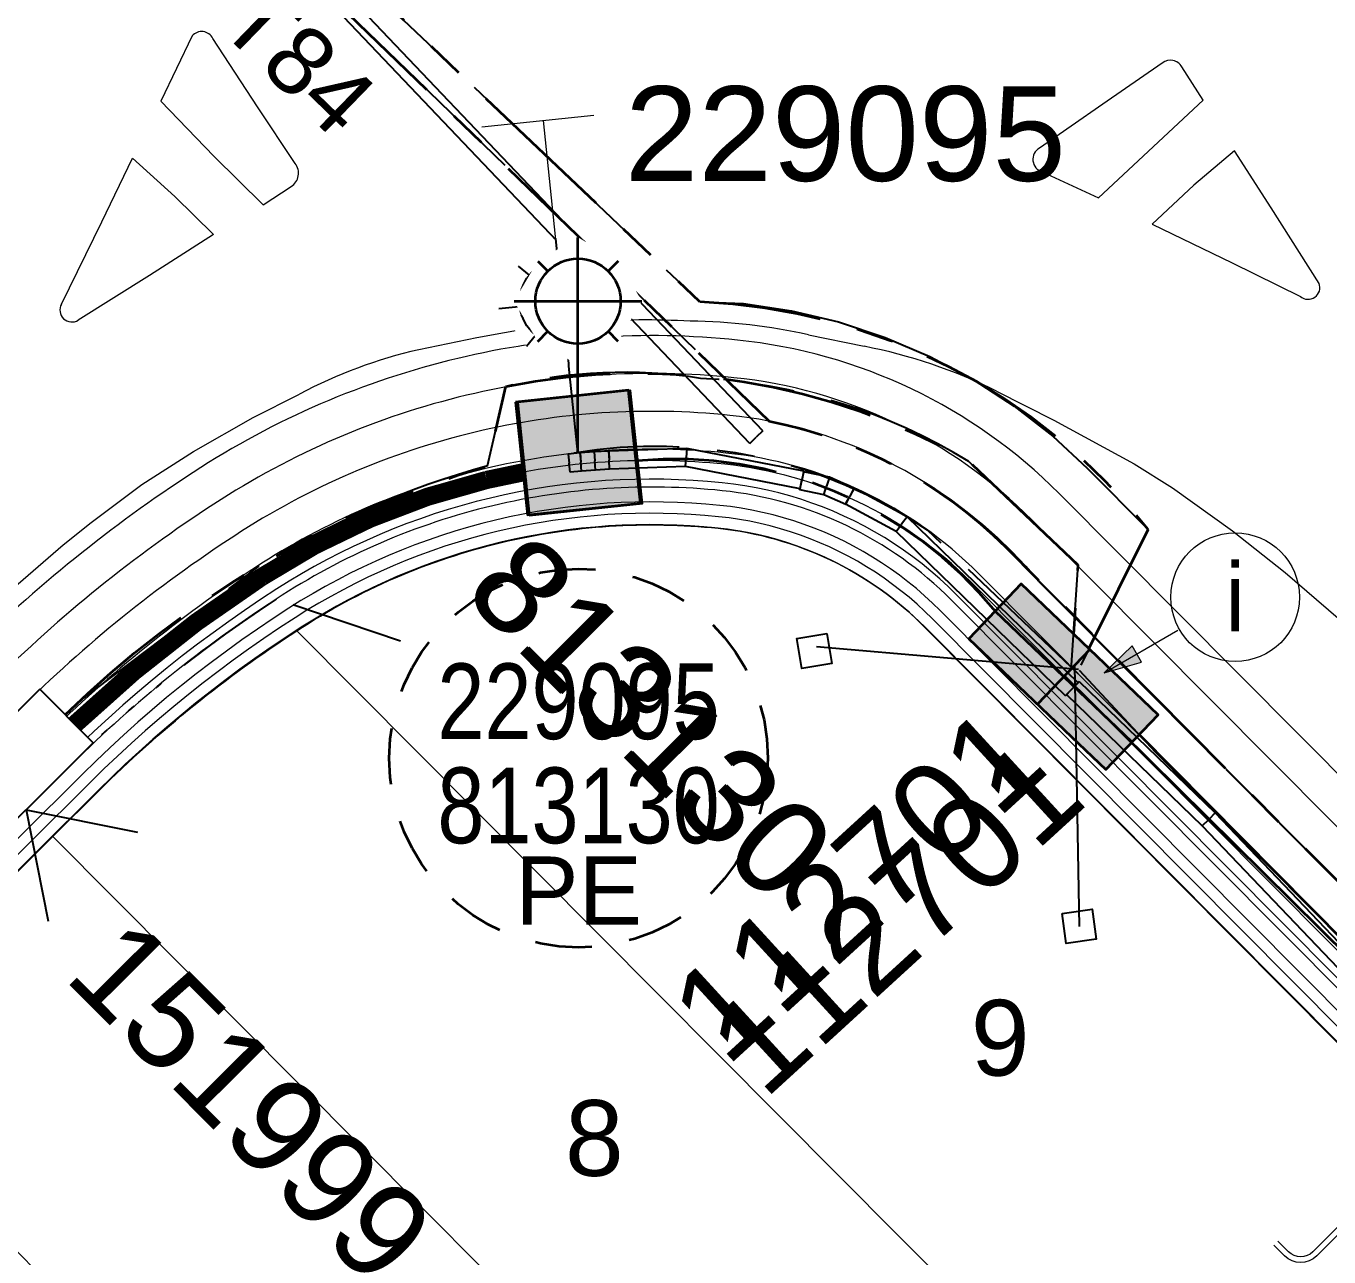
# Model space of a CAD drawing. Header units: metres. Extents: x 293418 to 294566, y 6233478 to 6234177.
# Drawn here: x 293794.59 to 293829, y 6233856.67 to 6233889.18 of the extents above; entities that cross this region are included whole.
import ezdxf
from ezdxf.enums import TextEntityAlignment as Align

# ---------------------------------------------------------------- set-up
doc = ezdxf.new("R2010")
doc.units = ezdxf.units.M
for name, pattern in [('Cable Exist UG', [7, 4, -1, 1, -1]), ('Dash', [5, 3, -2]), ('IE Trench LV', [6, 4, -2]), ('PHANTOMX2', [6.6, 3, -0.75, 0.2, -0.75, 0.2, -0.75, 0.2, -0.75])]:
    doc.linetypes.add(name, pattern=pattern)
doc.layers.get('0').update_dxf_attribs({"color": 6})
doc.layers.add('_User Miscellaneous1_Cons Lines', color=6, linetype='Continuous', lineweight=13, transparency=0.7)
doc.layers.add('_User Miscellaneous3_Roads', color=7, linetype='Continuous', lineweight=13, transparency=0.5)
for name, color, linetype, lineweight in [('_User Miscellaneous2_Lot Numbers', 54, 'Continuous', 13), ('_User Miscellaneous5', 121, 'Continuous', 13), ('_User_HV_Exist', 1, 'Continuous', 35), ('_User_LV_Exist', 5, 'Continuous', 35), ('_User_SL_Exist', 4, 'Continuous', 35), ('Cadastre Developer_SP_NEW', 92, 'Continuous', 15), ('Cadastre Land Parcels_SP_EXT', 118, 'Continuous', 15), ('Mains_HV_EXT', 13, 'Continuous', 25), ('Mains_LV_EXT', 163, 'Continuous', 25), ('Mains_LV_SL_EXT', 135, 'Continuous', 25)]:
    doc.layers.add(name, color=color, linetype=linetype, lineweight=lineweight)
for name, color, linetype in [('Duct_SP_EXT', 30, 'Continuous'), ('Equip_SP_LV_NEW', 2, 'Continuous'), ('Equip_SP_SL_EXT', 7, 'Continuous'), ('Mains_LV_New_T84', 2, 'Cable x'), ('Notes', 7, 'Continuous'), ('Services_SP_NEW_UG', 2, 'IE Trench LV'), ('SupportsUG_SP_LV_EXT', 7, 'Continuous'), ('SupportsUG_SP_LV_SL_EXT', 7, 'Continuous'), ('UG_Details_SP_MISC', 7, 'Continuous')]:
    doc.layers.add(name, color=color, linetype=linetype)
doc.layers.add('Features_HIDE', color=1, linetype='Continuous', plot=False)
doc.styles.add('COLUMN_LABEL', font='arial.ttf', dxfattribs={"height": 2})
doc.styles.add('iecARIAL', font='arial.ttf', dxfattribs={"height": 2})
doc.styles.add('POLE_LABEL', font='arial.ttf', dxfattribs={"height": 2})
doc.styles.add('SL_LABEL', font='arial.ttf', dxfattribs={"height": 2})
doc.styles.get("Standard").update_dxf_attribs({"font": 'arial.ttf'})
doc.linetypes.add('Cable New UG', pattern='A,5.5,-0.01,["X",Standard,S=1.8,R=0,X=0,Y=-0.94],-1.7', length=7.21)
doc.linetypes.add('Cable x', pattern='A,4.5,-0.01,["X",Standard,S=1.25,R=0,X=0,Y=-0.65],-1.2', length=5.71)

# ---------------------------------------------------------------- blocks, each defined once
blk = doc.blocks.new('*U552')
at = {"width": 0.9}
blk.add_attdef('LNUMBER', text='', height=1, rotation=89.8587, dxfattribs=at).set_placement((1.017, 6.998), align=Align.MIDDLE_LEFT)
at = {"flags": 9}
for tag, p in [('LRATECODE', (-7.4, 0)), ('LOUTREACHVOCAB', (-7.2, 0)), ('LOUTREACH', (-7, 0)), ('LANTNUMBER', (-6.6, 0)), ('LNEW', (-6.4, 0)), ('LMASTVOCAB', (-6.2, 0)), ('LMAST', (-6, 0)), ('LLAMPVOCAB', (-5.8, 0)), ('LLAMP', (-5.6, 0)), ('LEXIST', (-5.4, 0)), ('LCHARGE3PERCENT', (-5.2, 0)), ('LCHARGE3', (-5, 0)), ('LCHARGE2PERCENT', (-4.8, 0)), ('LCHARGE2', (-4.6, 0)), ('LCHARGE1PERCENT', (-4.4, 0)), ('LCHARGE1', (-4.2, 0)), ('LCATEGORY', (-4, 0)), ('LBRACKETVOCAB', (-3.8, 0)), ('LBRACKET', (-3.6, 0)), ('LKINGHEIGHT', (-3.4, 0)), ('CREPLACE', (-3.2, 0)), ('CREMOVE', (-3, 0)), ('CNUMBER', (-2.8, 0)), ('CNEW', (-2.6, 0)), ('CEXIST', (-2.4, 0)), ('USAGE', (-2.2, 0)), ('STATE', (-2, 0)), ('OWNED_BY', (-1.8, 0)), ('ORIENTATION', (-1.6, 0)), ('OPERATING_VOLTAGE', (-1.4, 0)), ('NO_PHASES', (-1.2, 0)), ('LANTERN_TYPE', (-1, 0)), ('LANTERN_PURPOSE', (-0.8, 0)), ('CONTROL_TYPE', (-0.6, 0)), ('CONSTRUCTED_VOLTAGE', (-0.4, 0))]:
    blk.add_attdef(tag, text='', height=0.001, rotation=270, dxfattribs=at).set_placement(p, align=Align.MIDDLE_LEFT)
at = {"style": 'SL_LABEL', "flags": 9}
blk.add_attdef('STREET_CODE', text='', height=0.001, rotation=270, dxfattribs=at).set_placement((0.001, 0), align=Align.MIDDLE_LEFT)
at = {"flags": 1}
blk.add_attdef('Z', (0, 0), '', height=0.001, rotation=270, dxfattribs=at)
at = {"flags": 9}
for tag, p in [('LREMOVE', (0, -7.6)), ('LREPLACE', (0, -7.8)), ('LTYPE', (0, -8)), ('LTYPEVOCAB', (0, -8.2)), ('LEGEND', (0, -8.4)), ('SUBURB', (0, -8.6)), ('STREETNAME', (0, -8.8)), ('LOCATION', (0, -9)), ('NOTES', (0, -9.2)), ('MAINTAINED_BY', (0, -9.863))]:
    blk.add_attdef(tag, text='', height=0.001, dxfattribs=at).set_placement(p, align=Align.MIDDLE_LEFT)
blk.add_attdef('OPERATED_BY', (0, -9.607), '', height=0.001, dxfattribs=at)
at = {"layer": 'Features_HIDE', "width": 0.9}
blk.add_attdef('ASSET_NUM', text='', height=1, rotation=89.8587, dxfattribs=at).set_placement((-0.983, 7.002), align=Align.MIDDLE_LEFT)
blk.add_wipeout([(0.014, 5.687), (1.073, 5.058), (1.697, 3.996), (1.068, 2.937), (0.006, 2.312), (-1.053, 2.942), (-1.678, 4.004), (-1.048, 5.063)])
for p, q in [((0.01, 4), (0.014, 5.687)), ((-1.048, 5.063), (-0.784, 4.797)), ((1.073, 5.058), (0.807, 4.794)), ((-1.678, 4.004), (0.01, 4)), ((0, 0), (0.01, 4)), ((0.01, 4), (1.697, 3.996)), ((-1.053, 2.942), (-0.788, 3.206)), ((1.068, 2.937), (0.803, 3.203))]:
    blk.add_line(p, q)
blk.add_circle((0.01, 4), 1.125)
blk = doc.blocks.new('CCP_EXT')
at = {"flags": 9}
for tag, p in [('OWNED_BY', (0, -1)), ('USAGE', (0, -1.2)), ('LEGEND', (0, -1.4)), ('STATE', (0, -1.8)), ('LIFE_SUPPORT', (0, -1.6)), ('NOTES', (0, -2))]:
    blk.add_attdef(tag, text='', height=0.2, dxfattribs=at).set_placement(p, align=Align.MIDDLE_LEFT)
blk.add_wipeout([(0, 0.566), (0.566, 0), (0, -0.566), (-0.566, 0)])
blk.add_lwpolyline([(-0.566, 0), (0, 0.566), (0.566, 0), (0, -0.566), (-0.566, 0)])
at = {"flags": 1}
blk.add_attdef('Z', (0, 0), '', height=0.2, dxfattribs=at)
at = {"flags": 9}
for tag, p in [('CCP_TYPE', (0, 0)), ('CONSTRUCTED_VOLTAGE', (0, -0.2)), ('NO_PHASES', (0, -0.4)), ('OPERATING_VOLTAGE', (0, -0.6)), ('ORIENTATION', (0, -0.8))]:
    blk.add_attdef(tag, text='', height=0.2, dxfattribs=at).set_placement(p, align=Align.MIDDLE_LEFT)
blk = doc.blocks.new('PILLAR_EXT')
blk.add_hatch(color=256).paths.add_polyline_path([(-2.5, 1), (-2.5, -1), (2.5, -1), (2.5, 1)])
for p, q in [((0, 1), (0, -1)), ((-2.5, 0), (2.5, 0))]:
    blk.add_line(p, q)
at = {"ltscale": 10}
blk.add_line((2.5, 0), (-2.5, 0), dxfattribs=at)
blk.add_lwpolyline([(-2.5, -1), (-1.25, -1), (1.25, -1), (2.5, -1), (2.5, 1), (-2.5, 1)], close=True)
at = {"width": 0.9, "flags": 8}
blk.add_attdef('ASSET_NUM', text='', height=2, rotation=90, dxfattribs=at).set_placement((-2, 4), align=Align.MIDDLE_LEFT)
for tag, p, flags in [('OWNED_BY', (0, -0.2), 9), ('STATE', (0, -0.4), 9), ('SUPPORT_TYPE', (0, -0.6), 9), ('USAGE', (0, -0.8), 9), ('LEGEND', (0, -1), 9), ('LOCATION', (0, -1.2), 9), ('NOTES', (0, -1.4), 9), ('STREETNAME', (0, -1.8), 9), ('PARENT', (0, -1.6), 9), ('SUBURB', (0, -2), 1)]:
    blk.add_attdef(tag, p, '', height=0.2, dxfattribs=dict(flags=flags))
blk = doc.blocks.new('*U534')
at = {"width": 0.9}
blk.add_attdef('ASSET_NUM', text='', height=2, dxfattribs=at).set_placement((4, 2), align=Align.MIDDLE_LEFT)
for tag, p, flags in [('SUBURB', (-2, 0), 1), ('STREETNAME', (-1.8, 0), 9), ('PARENT', (-1.6, 0), 9), ('NOTES', (-1.4, 0), 9), ('LOCATION', (-1.2, 0), 9), ('LEGEND', (-1, 0), 9), ('USAGE', (-0.8, 0), 9), ('SUPPORT_TYPE', (-0.6, 0), 9), ('STATE', (-0.4, 0), 9), ('OWNED_BY', (-0.2, 0), 9)]:
    blk.add_attdef(tag, p, '', height=0.2, rotation=270, dxfattribs=dict(flags=flags))
blk.add_wipeout([(2.335, 1.34), (-0.767, -2.581), (-2.335, -1.34), (0.767, 2.581)])
blk.add_lwpolyline([(0.767, 2.581), (-1.56, -0.36), (-0.009, 1.601), (-2.335, -1.34), (-0.767, -2.581), (2.335, 1.34)], close=True)
blk = doc.blocks.new('COLUMN_EXT')
blk.add_hatch(color=256).paths.add_polyline_path([(1.5, -1.5), (1.5, 1.5), (-1.5, 1.5), (-1.5, -1.5)])
blk.add_lwpolyline([(1.5, 1.5), (-1.5, 1.5), (-1.5, -1.5), (1.5, -1.5)], close=True)
at = {"flags": 9}
for tag, p in [('NOTES', (-1.813, 2)), ('SUBURB', (-1.813, 1.8)), ('STREETNAME', (-1.813, 1.6)), ('LOCATION', (-1.813, 1.4)), ('LEGEND', (-1.813, 1.2)), ('USAGE', (-1.813, 1)), ('OWNED_BY', (-1.813, 0.6)), ('STATE', (-1.813, 0.8)), ('COLUMN_TYPE', (-1.813, 0.4))]:
    blk.add_attdef(tag, text='', height=0.2, rotation=180, dxfattribs=at).set_placement(p, align=Align.MIDDLE_LEFT)
at = {"flags": 1}
blk.add_attdef('Z', (-1.813, 2.351), '', height=0.2, rotation=180, dxfattribs=at)
at = {"flags": 9}
for tag, style, p in [('STREET_CODE', 'COLUMN_LABEL', (-1.813, 0.2)), ('STRUCTURE_PLANT_NUMBER', 'POLE_LABEL', (-1.813, -0.031))]:
    blk.add_attdef(tag, text='', height=0.2, rotation=180, dxfattribs=dict(at, style=style)).set_placement(p, align=Align.MIDDLE_LEFT)
at = {"style": 'COLUMN_LABEL', "width": 0.9, "flags": 8}
blk.add_attdef('ASSET_NUM', text='', height=2, rotation=270, dxfattribs=at).set_placement((2, -4), align=Align.MIDDLE_LEFT)
blk = doc.blocks.new('*U592')
h = blk.add_hatch(color=256)
h.dxf.hatch_style = 1
h.paths.add_polyline_path([(-2.473, -1.717), (-2.723, -1.284), (-3.464, -2)])
blk.add_line((-3.464, -2), (-1.515, -0.875))
at = {"flags": 128}
blk.add_lwpolyline([(-2.473, -1.717), (-2.723, -1.284), (-3.464, -2), (-2.473, -1.717)], dxfattribs=at)
blk.add_circle((0, 0), 1.7)
at = {"width": 0.9}
blk.add_attdef('CODE', text='', height=1.8, dxfattribs=at).set_placement((0, 0), align=Align.MIDDLE_CENTER)
at = {"flags": 1}
blk.add_attdef('Z', (0, 0), '', height=0.2, dxfattribs=at)
blk = doc.blocks.new('*U352')
at = {"linetype": 'Dash', "ltscale": 0.5}
blk.add_circle((0, 0), 5, dxfattribs=at)
at = {"insert": (0, -2.6), "char_height": 1.8, "attachment_point": 2}
blk.add_mtext('PE', dxfattribs=at)
at = {"width": 0.8}
blk.add_attdef('SNUMBER', text='', height=1.8, dxfattribs=at).set_placement((0, 0.5), align=Align.CENTER)
at = {"flags": 1}
blk.add_attdef('Z', (0, 0), '', height=0.2, dxfattribs=at)
at = {"width": 0.8}
blk.add_attdef('CNUMBER', text='', height=1.8, dxfattribs=at).set_placement((0, -0.25), align=Align.TOP_CENTER)
blk = doc.blocks.new('*U626')
at = {"width": 0.9}
blk.add_attdef('LNUMBER', text='', height=1, rotation=83.9143, dxfattribs=at).set_placement((1.736, 6.855), align=Align.MIDDLE_LEFT)
at = {"flags": 9}
for tag, p in [('LRATECODE', (-7.4, 0)), ('LOUTREACHVOCAB', (-7.2, 0)), ('LOUTREACH', (-7, 0)), ('LANTNUMBER', (-6.6, 0)), ('LNEW', (-6.4, 0)), ('LMASTVOCAB', (-6.2, 0)), ('LMAST', (-6, 0)), ('LLAMPVOCAB', (-5.8, 0)), ('LLAMP', (-5.6, 0)), ('LEXIST', (-5.4, 0)), ('LCHARGE3PERCENT', (-5.2, 0)), ('LCHARGE3', (-5, 0)), ('LCHARGE2PERCENT', (-4.8, 0)), ('LCHARGE2', (-4.6, 0)), ('LCHARGE1PERCENT', (-4.4, 0)), ('LCHARGE1', (-4.2, 0)), ('LCATEGORY', (-4, 0)), ('LBRACKETVOCAB', (-3.8, 0)), ('LBRACKET', (-3.6, 0)), ('LKINGHEIGHT', (-3.4, 0)), ('CREPLACE', (-3.2, 0)), ('CREMOVE', (-3, 0)), ('CNUMBER', (-2.8, 0)), ('CNEW', (-2.6, 0)), ('CEXIST', (-2.4, 0)), ('USAGE', (-2.2, 0)), ('STATE', (-2, 0)), ('OWNED_BY', (-1.8, 0)), ('ORIENTATION', (-1.6, 0)), ('OPERATING_VOLTAGE', (-1.4, 0)), ('NO_PHASES', (-1.2, 0)), ('LANTERN_TYPE', (-1, 0)), ('LANTERN_PURPOSE', (-0.8, 0)), ('CONTROL_TYPE', (-0.6, 0)), ('CONSTRUCTED_VOLTAGE', (-0.4, 0))]:
    blk.add_attdef(tag, text='', height=0.001, rotation=270, dxfattribs=at).set_placement(p, align=Align.MIDDLE_LEFT)
at = {"style": 'SL_LABEL', "flags": 9}
blk.add_attdef('STREET_CODE', text='', height=0.001, rotation=270, dxfattribs=at).set_placement((0.001, 0), align=Align.MIDDLE_LEFT)
at = {"flags": 1}
blk.add_attdef('Z', (0, 0), '', height=0.001, rotation=270, dxfattribs=at)
at = {"flags": 9}
for tag, p in [('LREMOVE', (0, -7.6)), ('LREPLACE', (0, -7.8)), ('LTYPE', (0, -8)), ('LTYPEVOCAB', (0, -8.2)), ('LEGEND', (0, -8.4)), ('SUBURB', (0, -8.6)), ('STREETNAME', (0, -8.8)), ('LOCATION', (0, -9)), ('NOTES', (0, -9.2)), ('MAINTAINED_BY', (0, -9.863))]:
    blk.add_attdef(tag, text='', height=0.001, dxfattribs=at).set_placement(p, align=Align.MIDDLE_LEFT)
blk.add_attdef('OPERATED_BY', (0, -9.607), '', height=0.001, dxfattribs=at)
at = {"layer": 'Features_HIDE', "width": 0.9}
blk.add_attdef('ASSET_NUM', text='', height=1, rotation=83.9143, dxfattribs=at).set_placement((-0.252, 7.067), align=Align.MIDDLE_LEFT)
blk.add_wipeout([(0.603, 5.655), (1.591, 4.92), (2.102, 3.799), (1.366, 2.81), (0.245, 2.299), (-0.743, 3.035), (-1.254, 4.156), (-0.518, 5.145)])
for p, q in [((0.424, 3.977), (0.603, 5.655)), ((-0.518, 5.145), (-0.283, 4.853)), ((1.591, 4.92), (1.299, 4.684)), ((-1.254, 4.156), (0.424, 3.977)), ((0, 0), (0.424, 3.977)), ((0.424, 3.977), (2.102, 3.799)), ((-0.743, 3.035), (-0.451, 3.271)), ((1.366, 2.81), (1.131, 3.102))]:
    blk.add_line(p, q)
blk.add_circle((0.424, 3.977), 1.125)

msp = doc.modelspace()

# ---------------------------------------------------------------- linework, layer by layer
at = {"layer": '_User Miscellaneous1_Cons Lines', "flags": 128}
for points in [[(293846.17, 6233845.31, 0), (293842.01, 6233849.493)], [(293835.734, 6233855.804), (293818.328, 6233873.306, 0.17303), (293812.87, 6233875.912, 0.08441), (293807.152, 6233875.536, 0.08678), (293801.74, 6233873.202, 0.05174), (293796.521, 6233868.988), (293795.295, 6233867.77), (293789.339, 6233861.847)]]:
    msp.add_lwpolyline(points, format="xyb", dxfattribs=at)
for points in [[(293806.628, 6233886.517), (293809.582, 6233886.824)], [(293809.168, 6233877.911), (293808.255, 6233886.686)]]:
    msp.add_lwpolyline(points, dxfattribs=at)
at = {"layer": '_User Miscellaneous1_Cons Lines', "linetype": 'Continuous'}
for points in [[(293844.975, 6233848.178), (293819.157, 6233874.166), (293818.946, 6233874.372), (293818.722, 6233874.579), (293818.491, 6233874.778), (293818.256, 6233874.971), (293818.014, 6233875.155), (293817.769, 6233875.332), (293817.516, 6233875.503), (293817.259, 6233875.665), (293816.997, 6233875.821), (293816.731, 6233875.968), (293816.461, 6233876.107), (293816.188, 6233876.237), (293815.908, 6233876.361), (293815.626, 6233876.475), (293815.343, 6233876.58), (293815.054, 6233876.678), (293814.763, 6233876.767), (293814.47, 6233876.847), (293814.174, 6233876.918), (293813.876, 6233876.981), (293813.578, 6233877.034), (293813.278, 6233877.079), (293812.976, 6233877.114), (293812.592, 6233877.149), (293812.208, 6233877.177), (293811.822, 6233877.196), (293811.438, 6233877.207), (293811.052, 6233877.211), (293810.668, 6233877.205), (293810.283, 6233877.193), (293809.898, 6233877.171), (293809.514, 6233877.142), (293809.13, 6233877.105), (293808.747, 6233877.059), (293808.366, 6233877.005), (293807.987, 6233876.944), (293807.608, 6233876.875), (293807.229, 6233876.797), (293806.854, 6233876.711), (293806.481, 6233876.618), (293806.109, 6233876.517), (293805.739, 6233876.408), (293805.372, 6233876.291), (293805.008, 6233876.166), (293804.647, 6233876.035), (293804.287, 6233875.895), (293803.931, 6233875.748), (293803.579, 6233875.593), (293803.229, 6233875.432), (293802.883, 6233875.262), (293802.54, 6233875.085), (293802.202, 6233874.902), (293801.868, 6233874.711), (293801.537, 6233874.513), (293801.212, 6233874.309), (293800.783, 6233874.029), (293800.362, 6233873.744), (293799.944, 6233873.454), (293799.529, 6233873.155), (293799.12, 6233872.85), (293798.716, 6233872.54), (293798.316, 6233872.224), (293797.922, 6233871.902), (293797.531, 6233871.574), (293797.145, 6233871.239), (293796.765, 6233870.899), (293796.391, 6233870.554), (293796.021, 6233870.202), (293795.661, 6233869.849), (293765.884, 6233840.235)], [(293844.55, 6233847.754), (293818.734, 6233873.74), (293818.533, 6233873.937), (293818.322, 6233874.131), (293818.105, 6233874.319), (293817.884, 6233874.5), (293817.656, 6233874.673), (293817.425, 6233874.84), (293817.187, 6233875.001), (293816.946, 6233875.154), (293816.699, 6233875.3), (293816.449, 6233875.438), (293816.194, 6233875.569), (293815.937, 6233875.692), (293815.675, 6233875.808), (293815.409, 6233875.915), (293815.142, 6233876.015), (293814.87, 6233876.107), (293814.596, 6233876.19), (293814.321, 6233876.266), (293814.042, 6233876.333), (293813.762, 6233876.392), (293813.481, 6233876.441), (293813.198, 6233876.484), (293812.914, 6233876.517), (293812.543, 6233876.551), (293812.171, 6233876.578), (293811.799, 6233876.597), (293811.427, 6233876.607), (293811.054, 6233876.611), (293810.682, 6233876.605), (293810.309, 6233876.593), (293809.937, 6233876.573), (293809.566, 6233876.544), (293809.195, 6233876.508), (293808.825, 6233876.464), (293808.456, 6233876.412), (293808.088, 6233876.352), (293807.722, 6233876.286), (293807.357, 6233876.211), (293806.993, 6233876.127), (293806.632, 6233876.037), (293806.272, 6233875.94), (293805.915, 6233875.834), (293805.56, 6233875.721), (293805.208, 6233875.601), (293804.858, 6233875.474), (293804.51, 6233875.338), (293804.166, 6233875.196), (293803.825, 6233875.046), (293803.487, 6233874.89), (293803.152, 6233874.726), (293802.821, 6233874.555), (293802.494, 6233874.377), (293802.171, 6233874.193), (293801.85, 6233874.002), (293801.535, 6233873.804), (293801.116, 6233873.529), (293800.701, 6233873.249), (293800.291, 6233872.964), (293799.883, 6233872.671), (293799.481, 6233872.371), (293799.084, 6233872.067), (293798.692, 6233871.757), (293798.304, 6233871.44), (293797.921, 6233871.118), (293797.542, 6233870.789), (293797.169, 6233870.455), (293796.801, 6233870.116), (293796.438, 6233869.77), (293796.082, 6233869.422), (293766.484, 6233839.985)], [(293844.338, 6233847.542), (293818.523, 6233873.527), (293818.326, 6233873.719), (293818.123, 6233873.907), (293817.912, 6233874.089), (293817.698, 6233874.264), (293817.478, 6233874.432), (293817.253, 6233874.594), (293817.023, 6233874.75), (293816.789, 6233874.898), (293816.55, 6233875.04), (293816.308, 6233875.173), (293816.061, 6233875.3), (293815.811, 6233875.419), (293815.558, 6233875.532), (293815.3, 6233875.635), (293815.041, 6233875.732), (293814.779, 6233875.821), (293814.513, 6233875.902), (293814.246, 6233875.975), (293813.976, 6233876.04), (293813.705, 6233876.097), (293813.432, 6233876.145), (293813.158, 6233876.187), (293812.883, 6233876.219), (293812.518, 6233876.252), (293812.153, 6233876.279), (293811.787, 6233876.297), (293811.421, 6233876.307), (293811.055, 6233876.311), (293810.689, 6233876.306), (293810.323, 6233876.294), (293809.957, 6233876.273), (293809.592, 6233876.245), (293809.227, 6233876.21), (293808.863, 6233876.166), (293808.501, 6233876.115), (293808.139, 6233876.057), (293807.779, 6233875.991), (293807.42, 6233875.917), (293807.063, 6233875.836), (293806.708, 6233875.747), (293806.354, 6233875.651), (293806.003, 6233875.547), (293805.654, 6233875.437), (293805.308, 6233875.318), (293804.964, 6233875.193), (293804.622, 6233875.06), (293804.284, 6233874.92), (293803.949, 6233874.773), (293803.616, 6233874.619), (293803.287, 6233874.458), (293802.962, 6233874.29), (293802.64, 6233874.115), (293802.322, 6233873.934), (293802.007, 6233873.746), (293801.697, 6233873.551), (293801.282, 6233873.28), (293800.871, 6233873.002), (293800.464, 6233872.719), (293800.06, 6233872.429), (293799.662, 6233872.132), (293799.269, 6233871.83), (293798.88, 6233871.523), (293798.496, 6233871.209), (293798.115, 6233870.89), (293797.74, 6233870.564), (293797.371, 6233870.233), (293797.006, 6233869.897), (293796.647, 6233869.555), (293796.293, 6233869.208), (293766.783, 6233839.86)]]:
    msp.add_lwpolyline(points, dxfattribs=at)
at = {"layer": '_User Miscellaneous3_Roads'}
for p, q in [((293798.977, 6233888.918, 104.339), (293798.148, 6233887.199, 104.315)), ((293798.977, 6233888.918, 104.339), (293798.148, 6233887.199, 104.315)), ((293800.703, 6233887.049, 104.371), (293799.527, 6233888.852, 104.354)), ((293800.703, 6233887.049, 104.371), (293799.527, 6233888.852, 104.354)), ((293824.599, 6233888.203, 104.501), (293823.031, 6233887.117, 104.478)), ((293824.599, 6233888.203, 104.501), (293823.031, 6233887.117, 104.478)), ((293825.677, 6233887.224, 104.542), (293825.12, 6233888.101, 104.525)), ((293825.677, 6233887.224, 104.542), (293825.12, 6233888.101, 104.525)), ((293798.148, 6233887.199, 104.315), (293799.554, 6233885.744, 104.31)), ((293798.148, 6233887.199, 104.315), (293799.554, 6233885.744, 104.31)), ((293823.031, 6233887.117, 104.478), (293821.354, 6233885.955, 104.461)), ((293823.031, 6233887.117, 104.478), (293821.354, 6233885.955, 104.461)), ((293822.916, 6233884.64, 104.491), (293825.677, 6233887.224, 104.542)), ((293822.916, 6233884.64, 104.491), (293825.677, 6233887.224, 104.542)), ((293801.698, 6233885.548, 104.346), (293800.703, 6233887.049, 104.371)), ((293801.698, 6233885.548, 104.346), (293800.703, 6233887.049, 104.371)), ((293799.554, 6233885.744, 104.31), (293800.85, 6233884.454, 104.317)), ((293799.554, 6233885.744, 104.31), (293800.85, 6233884.454, 104.317)), ((293826.507, 6233885.886, 104.563), (293825.434, 6233884.979, 104.525)), ((293826.507, 6233885.886, 104.563), (293825.434, 6233884.979, 104.525)), ((293827.48, 6233884.38, 104.564), (293826.507, 6233885.886, 104.563)), ((293827.48, 6233884.38, 104.564), (293826.507, 6233885.886, 104.563)), ((293796.59, 6233884.007, 104.261), (293797.401, 6233885.691, 104.295)), ((293796.59, 6233884.007, 104.261), (293797.401, 6233885.691, 104.295)), ((293797.401, 6233885.691, 104.295), (293798.521, 6233884.676, 104.283)), ((293797.401, 6233885.691, 104.295), (293798.521, 6233884.676, 104.283)), ((293821.429, 6233885.329, 104.466), (293822.916, 6233884.64, 104.491)), ((293821.429, 6233885.329, 104.466), (293822.916, 6233884.64, 104.491)), ((293800.85, 6233884.454, 104.317), (293801.591, 6233884.941, 104.342)), ((293800.85, 6233884.454, 104.317), (293801.591, 6233884.941, 104.342)), ((293825.434, 6233884.979, 104.525), (293824.337, 6233883.944, 104.512)), ((293825.434, 6233884.979, 104.525), (293824.337, 6233883.944, 104.512)), ((293798.521, 6233884.676, 104.283), (293799.539, 6233883.669, 104.27)), ((293798.521, 6233884.676, 104.283), (293799.539, 6233883.669, 104.27)), ((293828.741, 6233882.383, 104.621), (293827.48, 6233884.38, 104.564)), ((293828.741, 6233882.383, 104.621), (293827.48, 6233884.38, 104.564)), ((293795.527, 6233881.835, 104.208), (293796.59, 6233884.007, 104.261)), ((293795.527, 6233881.835, 104.208), (293796.59, 6233884.007, 104.261)), ((293799.539, 6233883.669, 104.27), (293797.847, 6233882.588, 104.23)), ((293799.539, 6233883.669, 104.27), (293797.847, 6233882.588, 104.23)), ((293824.337, 6233883.944, 104.512), (293826.442, 6233882.929, 104.55)), ((293824.337, 6233883.944, 104.512), (293826.442, 6233882.929, 104.55)), ((293826.442, 6233882.929, 104.55), (293828.248, 6233882.038, 104.61)), ((293826.442, 6233882.929, 104.55), (293828.248, 6233882.038, 104.61)), ((293797.847, 6233882.588, 104.23), (293795.97, 6233881.411, 104.207)), ((293797.847, 6233882.588, 104.23), (293795.97, 6233881.411, 104.207)), ((293807.961, 6233881.215, 104.33), (293809.417, 6233881.369, 104.357)), ((293807.961, 6233881.215, 104.33), (293809.417, 6233881.369, 104.357)), ((293804.961, 6233880.631, 104.187), (293806.497, 6233880.954, 104.32)), ((293804.961, 6233880.631, 104.187), (293806.497, 6233880.954, 104.32)), ((293806.497, 6233880.954, 104.32), (293807.961, 6233881.215, 104.33)), ((293806.497, 6233880.954, 104.32), (293807.961, 6233881.215, 104.33)), ((293815.259, 6233881.022, 104.443), (293816.723, 6233880.72, 104.45)), ((293815.259, 6233881.022, 104.443), (293816.723, 6233880.72, 104.45)), ((293820.218, 6233879.536, 104.385), (293821.737, 6233878.772, 104.532)), ((293820.218, 6233879.536, 104.385), (293821.737, 6233878.772, 104.532)), ((293800.587, 6233878.836, 104.226), (293801.81, 6233879.458, 104.251)), ((293800.587, 6233878.836, 104.226), (293801.81, 6233879.458, 104.251)), ((293799.017, 6233877.943, 104.196), (293800.587, 6233878.836, 104.226)), ((293799.017, 6233877.943, 104.196), (293800.587, 6233878.836, 104.226)), ((293821.737, 6233878.772, 104.532), (293823.854, 6233877.619, 104.573)), ((293821.737, 6233878.772, 104.532), (293823.854, 6233877.619, 104.573)), ((293797.648, 6233877.067, 104.166), (293799.017, 6233877.943, 104.196)), ((293797.648, 6233877.067, 104.166), (293799.017, 6233877.943, 104.196)), ((293823.854, 6233877.619, 104.573), (293824.874, 6233876.982, 104.613)), ((293823.854, 6233877.619, 104.573), (293824.874, 6233876.982, 104.613)), ((293796.311, 6233876.066, 104.142), (293797.648, 6233877.067, 104.166)), ((293796.311, 6233876.066, 104.142), (293797.648, 6233877.067, 104.166)), ((293824.874, 6233876.982, 104.613), (293826.453, 6233875.843, 104.65)), ((293824.874, 6233876.982, 104.613), (293826.453, 6233875.843, 104.65)), ((293795.573, 6233875.476, 104.117), (293796.311, 6233876.066, 104.142)), ((293795.573, 6233875.476, 104.117), (293796.311, 6233876.066, 104.142)), ((293826.453, 6233875.843, 104.65), (293827.848, 6233874.746, 104.689)), ((293826.453, 6233875.843, 104.65), (293827.848, 6233874.746, 104.689)), ((293794.253, 6233874.334, 104.076), (293795.573, 6233875.476, 104.117)), ((293794.253, 6233874.334, 104.076), (293795.573, 6233875.476, 104.117)), ((293827.848, 6233874.746, 104.689), (293829.242, 6233873.539, 104.726)), ((293827.848, 6233874.746, 104.689), (293829.242, 6233873.539, 104.726))]:
    msp.add_line(p, q, dxfattribs=at)
at = {"layer": '_User Miscellaneous3_Roads', "flags": 128}
for points in [[(293830.377, 6233858.381), (293828.679, 6233856.693, -0.414184), (293827.831, 6233856.695), (293827.549, 6233856.979)], [(293830.271, 6233858.488), (293828.573, 6233856.799, -0.414184), (293827.937, 6233856.801), (293827.655, 6233857.084)]]:
    msp.add_lwpolyline(points, format="xyb", dxfattribs=at)
at = {"layer": '_User Miscellaneous3_Roads'}
for centre, radius, start, end in [((293783.837, 6233893.737), 11.242, 327.7137, 354.9402), ((293783.837, 6233893.737), 11.242, 327.7137, 354.9402), ((293799.23, 6233888.701), 0.333, 26.9028, 139.3453), ((293799.23, 6233888.701), 0.333, 26.9028, 139.3453), ((293824.814, 6233887.92), 0.355, 30.6419, 127.0798), ((293824.814, 6233887.92), 0.355, 30.6419, 127.0798), ((293821.526, 6233885.658), 0.343, 120.106, 253.4532), ((293821.526, 6233885.658), 0.343, 120.106, 253.4532), ((293801.375, 6233885.292), 0.412, 301.6011, 38.3547), ((293801.375, 6233885.292), 0.412, 301.6011, 38.3547), ((293828.452, 6233882.271), 0.31, 228.7434, 21.1464), ((293828.452, 6233882.271), 0.31, 228.7434, 21.1464), ((293795.801, 6233881.678), 0.316, 150.1719, 302.4792), ((293795.801, 6233881.678), 0.316, 150.1719, 302.4792), ((293810.905, 6233858.261), 23.155, 86.9552, 93.6852), ((293810.905, 6233858.261), 23.155, 86.9552, 93.6852), ((293811.934, 6233865.968), 15.417, 77.5435, 89.2523), ((293811.934, 6233865.968), 15.417, 77.5435, 89.2523), ((293807.932, 6233867.824), 13.147, 103.0598, 117.7553), ((293807.932, 6233867.824), 13.147, 103.0598, 117.7553), ((293814.119, 6233867.28), 13.69, 63.5432, 79.0344), ((293814.119, 6233867.28), 13.69, 63.5432, 79.0344)]:
    msp.add_arc(centre, radius, start, end, dxfattribs=at)
at = {"layer": '_User_LV_Exist', "linetype": 'Cable New UG', "flags": 128}
msp.add_lwpolyline([(293823.972, 6233870.48), (293845.781, 6233848.462)], dxfattribs=at)
at = {"layer": '_User_SL_Exist', "linetype": 'Cable Exist UG', "flags": 128}
msp.add_lwpolyline([(293820.203, 6233873.702, 0.248867), (293810.736, 6233877.698)], format="xyb", dxfattribs=at)
at = {"layer": 'Cadastre Developer_SP_NEW', "flags": 128}
msp.add_lwpolyline([(293789.339, 6233861.847), (293795.295, 6233867.77), (293816.45, 6233846.499), (293810.494, 6233840.575), (293789.339, 6233861.847)], dxfattribs=at)
at = {"layer": 'Cadastre Land Parcels_SP_EXT', "linetype": 'Continuous'}
msp.add_lwpolyline([(293844.125, 6233847.33), (293818.312, 6233873.314), (293818.12, 6233873.502), (293817.923, 6233873.684), (293817.719, 6233873.859), (293817.512, 6233874.029), (293817.299, 6233874.191), (293817.081, 6233874.349), (293816.859, 6233874.499), (293816.632, 6233874.642), (293816.401, 6233874.779), (293816.167, 6233874.908), (293815.928, 6233875.032), (293815.686, 6233875.147), (293815.441, 6233875.256), (293815.192, 6233875.356), (293814.941, 6233875.45), (293814.687, 6233875.536), (293814.43, 6233875.614), (293814.171, 6233875.685), (293813.91, 6233875.748), (293813.648, 6233875.802), (293813.384, 6233875.849), (293813.119, 6233875.889), (293812.852, 6233875.92), (293812.494, 6233875.953), (293812.134, 6233875.979), (293811.775, 6233875.997), (293811.416, 6233876.007), (293811.055, 6233876.01), (293810.696, 6233876.006), (293810.336, 6233875.994), (293809.977, 6233875.974), (293809.618, 6233875.946), (293809.259, 6233875.912), (293808.902, 6233875.869), (293808.546, 6233875.818), (293808.19, 6233875.761), (293807.836, 6233875.697), (293807.484, 6233875.624), (293807.133, 6233875.544), (293806.783, 6233875.457), (293806.436, 6233875.363), (293806.091, 6233875.261), (293805.748, 6233875.152), (293805.408, 6233875.035), (293805.069, 6233874.912), (293804.734, 6233874.781), (293804.402, 6233874.644), (293804.072, 6233874.499), (293803.745, 6233874.348), (293803.422, 6233874.19), (293803.102, 6233874.025), (293802.786, 6233873.853), (293802.473, 6233873.675), (293802.164, 6233873.49), (293801.859, 6233873.298), (293801.448, 6233873.03), (293801.04, 6233872.754), (293800.637, 6233872.474), (293800.238, 6233872.187), (293799.843, 6233871.893), (293799.453, 6233871.594), (293799.068, 6233871.289), (293798.687, 6233870.978), (293798.31, 6233870.662), (293797.939, 6233870.339), (293797.572, 6233870.011), (293797.211, 6233869.678), (293796.855, 6233869.339), (293796.504, 6233868.995), (293767.083, 6233839.734)], dxfattribs=at)
at = {"layer": 'Duct_SP_EXT'}
for p, q in [((293814.051, 6233878.487), (293790.247, 6233903.487)), ((293813.703, 6233878.156), (293789.9, 6233903.156)), ((293813.703, 6233878.156), (293813.877, 6233878.321)), ((293814.051, 6233878.487), (293813.877, 6233878.321)), ((293809.218, 6233877.902), (293808.909, 6233877.869)), ((293808.909, 6233877.869), (293808.934, 6233877.63)), ((293809.222, 6233877.902), (293809.218, 6233877.902)), ((293809.218, 6233877.902), (293809.24, 6233877.663)), ((293809.598, 6233877.93), (293809.222, 6233877.902)), ((293809.222, 6233877.902), (293809.24, 6233877.663)), ((293809.978, 6233877.951), (293809.598, 6233877.93)), ((293809.598, 6233877.93), (293809.614, 6233877.691)), ((293809.981, 6233877.952), (293809.978, 6233877.951)), ((293809.978, 6233877.951), (293809.989, 6233877.712)), ((293812.044, 6233878.022), (293809.981, 6233877.952)), ((293809.981, 6233877.952), (293809.989, 6233877.712)), ((293812.044, 6233878.022), (293812.025, 6233877.781)), ((293815.129, 6233877.425), (293812.044, 6233878.022)), ((293808.959, 6233877.392), (293808.934, 6233877.63)), ((293809.258, 6233877.423), (293809.24, 6233877.663)), ((293809.262, 6233877.423), (293809.24, 6233877.663)), ((293809.63, 6233877.451), (293809.614, 6233877.691)), ((293810, 6233877.472), (293809.63, 6233877.451)), ((293809.997, 6233877.472), (293809.989, 6233877.712)), ((293810, 6233877.472), (293809.989, 6233877.712)), ((293812.006, 6233877.541), (293809.997, 6233877.472)), ((293809.997, 6233877.472), (293810, 6233877.472)), ((293812.006, 6233877.541), (293812.025, 6233877.781)), ((293815.038, 6233876.953), (293812.006, 6233877.541)), ((293809.262, 6233877.423), (293808.959, 6233877.392)), ((293809.63, 6233877.451), (293809.258, 6233877.423)), ((293809.258, 6233877.423), (293809.262, 6233877.423)), ((293815.029, 6233876.932), (293815.079, 6233877.167)), ((293815.038, 6233876.953), (293815.083, 6233877.189)), ((293815.128, 6233877.402), (293815.079, 6233877.167)), ((293815.129, 6233877.425), (293815.083, 6233877.189)), ((293815.807, 6233877.259), (293815.128, 6233877.402)), ((293815.807, 6233877.259), (293815.733, 6233877.029)), ((293816.45, 6233876.974), (293815.807, 6233877.259)), ((293815.659, 6233876.799), (293815.029, 6233876.932)), ((293815.659, 6233876.799), (293815.733, 6233877.029)), ((293816.239, 6233876.543), (293815.659, 6233876.799)), ((293816.45, 6233876.974), (293816.344, 6233876.758)), ((293816.458, 6233876.97), (293816.344, 6233876.758)), ((293816.458, 6233876.97), (293816.45, 6233876.974)), ((293817.858, 6233876.219), (293816.458, 6233876.97)), ((293816.231, 6233876.547), (293816.344, 6233876.758)), ((293817.572, 6233875.828), (293816.231, 6233876.547)), ((293816.231, 6233876.547), (293816.239, 6233876.543)), ((293816.239, 6233876.543), (293816.344, 6233876.758)), ((293817.858, 6233876.219), (293817.715, 6233876.023)), ((293822.378, 6233871.833), (293817.858, 6233876.219)), ((293817.572, 6233875.828), (293817.715, 6233876.023)), ((293822.043, 6233871.488), (293817.572, 6233875.828)), ((293822.043, 6233871.488), (293822.21, 6233871.66)), ((293822.068, 6233871.518), (293822.235, 6233871.691)), ((293822.378, 6233871.833), (293822.21, 6233871.66)), ((293822.402, 6233871.864), (293822.235, 6233871.691)), ((293822.402, 6233871.864), (293825.996, 6233868.393)), ((293822.068, 6233871.518), (293825.655, 6233868.055)), ((293825.655, 6233868.055), (293825.826, 6233868.224)), ((293825.996, 6233868.393), (293825.826, 6233868.224)), ((293825.996, 6233868.393), (293842.744, 6233850.826)), ((293825.655, 6233868.055), (293842.408, 6233850.483))]:
    msp.add_line(p, q, dxfattribs=at)
at = {"layer": 'Services_SP_NEW_UG', "linetype": 'PHANTOMX2'}
msp.add_lwpolyline([(293804.482, 6233872.933), (293801.194, 6233874.04, 0.060672), (293794.591, 6233868.479)], format="xyb", dxfattribs=at)
at = {"layer": 'Services_SP_NEW_UG', "linetype": 'PHANTOMX2', "flags": 128}
for points in [[(293794.591, 6233868.479), (293795.287, 6233864.942)], [(293794.591, 6233868.479), (293798.124, 6233867.762)]]:
    msp.add_lwpolyline(points, dxfattribs=at)
at = {"layer": 'UG_Details_SP_MISC', "const_width": 0.48, "flags": 128}
msp.add_lwpolyline([(293807.781, 6233877.404), (293806.757, 6233877.19, 0.086729), (293800.811, 6233874.626, 0.04605), (293795.876, 6233870.732)], format="xyb", dxfattribs=at)
msp.add_lwpolyline([(293807.781, 6233877.404), (293806.757, 6233877.19, 0.086729), (293800.811, 6233874.626, 0.04605), (293795.876, 6233870.732)], format="xyb", dxfattribs=at)

# ---------------------------------------------------------------- block references
at = {"layer": '_User Miscellaneous5'}
msp.add_blockref('*U592', (293826.525, 6233874.093, 104.67), dxfattribs=at).add_auto_attribs({'CODE': 'i'})
at = {"layer": '_User_SL_Exist', "ltscale": 10}
ref = msp.add_blockref('*U352', (293809.183, 6233869.843), dxfattribs=at)
ref.add_attrib('SNUMBER', '229095', dxfattribs={"layer": '0', "ltscale": 10, "height": 2, "width": 0.8}).set_placement((293809.183, 6233870.343), align=Align.CENTER)
ref.add_attrib('CNUMBER', '813130', dxfattribs={"layer": 'Notes', "ltscale": 10, "height": 2, "width": 0.8}).set_placement((293809.183, 6233869.593), align=Align.TOP_CENTER)

# ---------------------------------------------------------------- texts
at = {"layer": '_User Miscellaneous2_Lot Numbers', "char_height": 2, "attachment_point": 5}
for s, insert in [('9', (293820.319, 6233862.441)), ('8', (293809.599, 6233859.793))]:
    msp.add_mtext_dynamic_manual_height_columns(s, width=4.13663, gutter_width=12.5, heights=[0], dxfattribs=dict(at, insert=insert))
at = {"layer": 'Mains_LV_EXT'}
msp.add_text('T84', height=1.8, rotation=315.9039, dxfattribs=at).set_placement((293799.607, 6233889.171))

# ---------------------------------------------------------------- next in the draw order: block references
at = {"layer": 'Features_HIDE'}
for p, rotation in [((293815.412, 6233872.671), 234.3946375379158), ((293822.404, 6233865.398), 322.9339908583254)]:
    msp.add_blockref('CCP_EXT', p, dxfattribs=dict(at, rotation=rotation))

# ---------------------------------------------------------------- next in the draw order: linework, layer by layer
at = {"layer": '_User Miscellaneous1_Cons Lines', "flags": 128}
for points in [[(293845.555, 6233853.019), (293839.279, 6233859.33), (293821.873, 6233876.832, 0.17303), (293813.383, 6233880.885, 0.08441), (293805.992, 6233880.4, 0.08665), (293799.008, 6233877.39, 0.051668), (293792.995, 6233872.533)], [(293844.846, 6233852.314), (293838.57, 6233858.624), (293821.164, 6233876.126, 0.17303), (293813.281, 6233879.891, 0.08441), (293806.224, 6233879.427, 0.086671), (293799.554, 6233876.552, 0.051681), (293793.7, 6233871.824)], [(293844.137, 6233851.609), (293837.861, 6233857.919), (293820.455, 6233875.421, 0.17303), (293813.178, 6233878.896, 0.08441), (293806.456, 6233878.454, 0.086695), (293800.101, 6233875.715, 0.051694), (293794.405, 6233871.115)], [(293843.428, 6233850.904), (293837.152, 6233857.214), (293819.746, 6233874.716, 0.17303), (293813.075, 6233877.901, 0.08441), (293806.688, 6233877.482, 0.086721), (293800.647, 6233874.877, 0.051708), (293795.11, 6233870.406), (293793.885, 6233869.188)], [(293843.215, 6233850.692), (293836.939, 6233857.003), (293819.533, 6233874.504, 0.17303), (293813.045, 6233877.603, 0.08441), (293806.757, 6233877.19, 0.086729), (293800.811, 6233874.626, 0.051713), (293795.322, 6233870.194), (293794.097, 6233868.976)], [(293836.443, 6233856.509), (293819.037, 6233874.011, 0.17303), (293812.973, 6233876.906, 0.08441), (293806.92, 6233876.509, 0.086749), (293801.194, 6233874.04, 0.051723), (293795.815, 6233869.697), (293794.59, 6233868.479)]]:
    msp.add_lwpolyline(points, format="xyb", dxfattribs=at)
at = {"layer": '_User_HV_Exist', "linetype": 'Cable Exist UG', "flags": 128}
msp.add_lwpolyline([(293719.382, 6233855.494), (293739.684, 6233835.158), (293751.365, 6233847.419), (293753.665, 6233847.494), (293789.555, 6233883.157, 0.262661), (293794.304, 6233898.021), (293814.216, 6233878.743, -0.148716), (293820.455, 6233875.421), (293850.3, 6233845.404), (293868.992, 6233830.726)], format="xyb", dxfattribs=at)
at = {"layer": '_User_LV_Exist', "linetype": 'Cable Exist UG', "flags": 128}
for points in [[(293822.658, 6233872.726), (293824.223, 6233875.885, 0.218453), (293812.389, 6233881.893), (293792.66, 6233900.656), (293791.388, 6233904.578), (293807.754, 6233919.345, 0.235963), (293824.227, 6233922.58)], [(293795.627, 6233870.983, -0.121745), (293806.776, 6233877.561), (293807.263, 6233879.658, -0.1822), (293819.492, 6233877.679), (293822.372, 6233874.944), (293822.251, 6233873.115)]]:
    msp.add_lwpolyline(points, format="xyb", dxfattribs=at)
at = {"layer": 'Cadastre Developer_SP_NEW', "flags": 128}
for points in [[(293801.74, 6233873.202, -0.08678), (293807.152, 6233875.536, -0.08441), (293812.87, 6233875.912, -0.17303), (293818.328, 6233873.306), (293835.734, 6233855.804), (293827.342, 6233847.458), (293822.406, 6233852.422), (293801.74, 6233873.202)], [(293795.295, 6233867.77), (293796.521, 6233868.988, -0.05174), (293801.74, 6233873.202), (293822.406, 6233852.422), (293816.45, 6233846.499), (293795.295, 6233867.77)]]:
    msp.add_lwpolyline(points, format="xyb", dxfattribs=at)
at = {"layer": 'Features_HIDE'}
for points in [[(293822.387, 6233872.18), (293815.466, 6233872.782)], [(293822.282, 6233872.288), (293822.404, 6233865.398)]]:
    msp.add_lwpolyline(points, dxfattribs=at)
at = {"layer": 'Mains_HV_EXT', "linetype": 'Cable Exist UG'}
msp.add_lwpolyline([(293674.292, 6233892.382), (293680.197, 6233898.242), (293705.697, 6233872.082), (293705.536, 6233869.271), (293729.509, 6233845.416), (293729.509, 6233845.416), (293739.684, 6233835.158), (293751.365, 6233847.419), (293753.665, 6233847.494), (293789.555, 6233883.157), (293790.639, 6233884.658), (293790.639, 6233884.658, 0.208377), (293794.663, 6233895.501), (293794.663, 6233895.501), (293794.304, 6233898.021), (293814.237, 6233878.722), (293814.237, 6233878.722, -0.172781), (293821.34, 6233874.505), (293821.34, 6233874.505), (293851.165, 6233844.595)], format="xyb", dxfattribs=at)
at = {"layer": 'Mains_LV_EXT', "linetype": 'Cable Exist UG'}
for points in [[(293792.66, 6233900.656), (293812.389, 6233881.893), (293812.389, 6233881.893), (293813.536, 6233881.849), (293814.805, 6233881.658), (293816.051, 6233881.362), (293817.284, 6233880.955), (293818.464, 6233880.449), (293819.606, 6233879.84), (293820.691, 6233879.136), (293821.707, 6233878.345), (293822.619, 6233877.503), (293824.223, 6233875.885), (293822.387, 6233872.18)], [(293822.406, 6233872.161), (293824.409, 6233870.01), (293824.409, 6233870.01), (293845.248, 6233849.021), (293848.496, 6233845.609)]]:
    msp.add_lwpolyline(points, dxfattribs=at)
msp.add_lwpolyline([(293767.087, 6233828.842), (293765.643, 6233829.838), (293765.643, 6233829.838), (293765.059, 6233830.425), (293765.059, 6233830.425), (293764.93, 6233840.423), (293795.952, 6233871.306), (293795.952, 6233871.306), (293800.768, 6233874.931), (293800.768, 6233874.931, -0.072125), (293806.776, 6233877.561), (293806.776, 6233877.561), (293807.263, 6233879.658), (293807.263, 6233879.658, -0.0997), (293812.406, 6233879.872), (293812.406, 6233879.872, -0.12549), (293819.492, 6233877.679), (293819.492, 6233877.679), (293822.372, 6233874.944), (293822.372, 6233874.944), (293822.187, 6233872.161)], format="xyb", dxfattribs=at)
at = {"layer": 'Mains_LV_New_T84', "color": 2, "linetype": 'Cable New UG', "lineweight": 35, "flags": 128}
msp.add_lwpolyline([(293886.016, 6233810.011), (293889.371, 6233813.945), (293884.734, 6233817.285), (293868.374, 6233829.94), (293851.627, 6233842.709), (293847.588, 6233846.733), (293822.012, 6233872.012)], dxfattribs=at)
at = {"layer": 'Mains_LV_SL_EXT', "linetype": 'Cable Exist UG'}
msp.add_lwpolyline([(293822.381, 6233872.067), (293818.399, 6233875.864), (293818.399, 6233875.864, 0.194484), (293809.058, 6233877.893)], format="xyb", dxfattribs=at)

# ---------------------------------------------------------------- next in the draw order: block references
at = {"layer": '_User_LV_Exist'}
ref = msp.add_blockref('PILLAR_EXT', (293821.993, 6233871.992), dxfattribs=dict(at, rotation=316.3037803893309))
ref.add_attrib('ASSET_NUM', '112701', dxfattribs={"layer": '0', "height": 2.5, "rotation": 42.4768, "style": 'iecARIAL'}).set_placement((293820.832, 6233870.442), align=Align.MIDDLE_RIGHT)
at = {"layer": 'SupportsUG_SP_LV_EXT'}
ref = msp.add_blockref('PILLAR_EXT', (293821.993, 6233871.992), dxfattribs=dict(at, rotation=316.3037803893309))
ref.add_attrib('ASSET_NUM', '112701', dxfattribs={"layer": '0', "height": 2.5, "rotation": 42.4768, "style": 'iecARIAL'}).set_placement((293821.836, 6233869.581), align=Align.MIDDLE_RIGHT)

# ---------------------------------------------------------------- next in the draw order: block references
at = {"layer": 'Equip_SP_LV_NEW'}
ref = msp.add_blockref('*U534', (293793.885, 6233869.188), dxfattribs=dict(at, rotation=353.1768654990988))
ref.add_attrib('ASSET_NUM', '151999', dxfattribs={"layer": '0', "height": 2.5, "rotation": 314.8421}).set_placement((293796.44, 6233864.919), align=Align.MIDDLE_LEFT)
at = {"layer": 'Equip_SP_SL_EXT'}
ref = msp.add_blockref('*U552', (293809.168, 6233877.911), dxfattribs=dict(at, rotation=6.085741956693186))
ref.add_attrib('ASSET_NUM', '229095', dxfattribs={"layer": 'Features_HIDE', "height": 2.5, "style": 'iecARIAL'}).set_placement((293822.058, 6233886.339), align=Align.MIDDLE_RIGHT)

# ---------------------------------------------------------------- next in the draw order: block references
at = {"layer": 'SupportsUG_SP_LV_SL_EXT'}
ref = msp.add_blockref('COLUMN_EXT', (293809.222, 6233877.902), dxfattribs=dict(at, rotation=95.94447537234763))
ref.add_attrib('ASSET_NUM', '813130', dxfattribs={"layer": 'Features_HIDE', "height": 2.5, "rotation": 314.842, "style": 'COLUMN_LABEL'}).set_placement((293816.125, 6233867.664), align=Align.TOP_RIGHT)

# ---------------------------------------------------------------- next in the draw order: block references
at = {"layer": '_User_LV_Exist'}
ref = msp.add_blockref('*U626', (293809.168, 6233877.911), dxfattribs=dict(at, rotation=6.085741956693186))
ref.add_attrib('ASSET_NUM', '229095', dxfattribs={"layer": 'Features_HIDE', "height": 2.5, "style": 'iecARIAL'}).set_placement((293822.058, 6233886.339), align=Align.MIDDLE_RIGHT)

# ---------------------------------------------------------------- next in the draw order: block references
ref = msp.add_blockref('COLUMN_EXT', (293809.168, 6233877.911), dxfattribs=dict(at, rotation=95.94447537234763))
ref.add_attrib('ASSET_NUM', '813130', dxfattribs={"layer": 'Features_HIDE', "height": 2.5, "rotation": 314.842, "style": 'COLUMN_LABEL'}).set_placement((293816.072, 6233867.674), align=Align.TOP_RIGHT)

doc.saveas('drawing.dxf')
